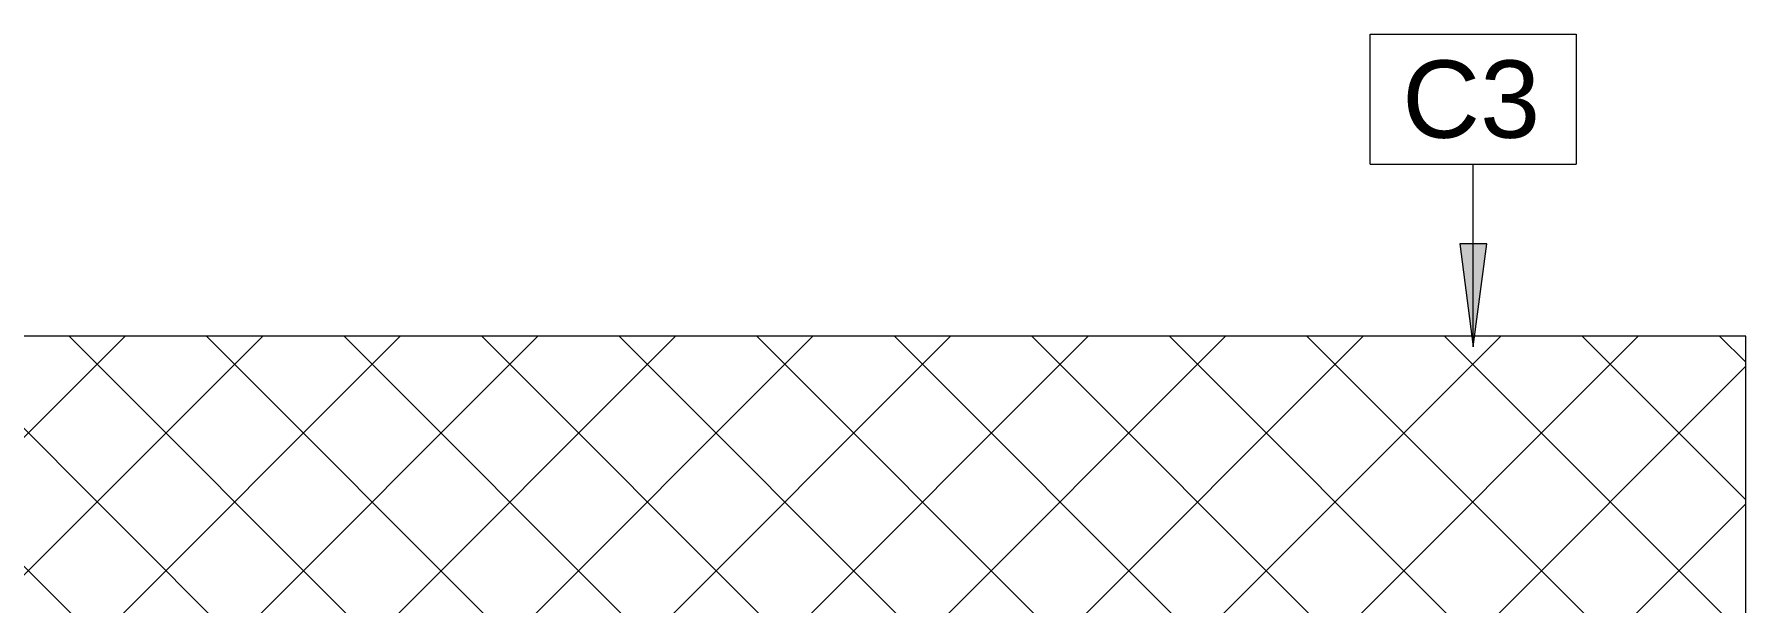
# Model space of a CAD drawing. Header units: inches. Extents: x -1176 to 1474, y -2632 to 978.
# Drawn here: x -969.6 to -869.9, y 463.2 to 496.3 of the extents above; entities that cross this region are included whole.
import ezdxf

# ---------------------------------------------------------------- set-up
doc = ezdxf.new("R2010")
doc.units = ezdxf.units.IN
doc.header["$MEASUREMENT"] = 0
doc.layers.add('A-ANNO-KEYN', color=231, linetype='Continuous', lineweight=9)
doc.layers.add('Q-CASE', color=31, linetype='Continuous', lineweight=9)
doc.styles.add('Arial', font='arial.ttf', dxfattribs={"height": 4.5})

# ---------------------------------------------------------------- blocks, each defined once
blk = doc.blocks.new('Desk69 - Desk-7130947-3rd Floor Construction')
at = {"layer": 'Q-CASE'}
h = blk.add_hatch(dxfattribs=at)
h.set_pattern_fill('FP_20', color=256, style=0, pattern_type=2)
h.set_pattern_definition([(45, (3208.772, -27.723), (-4.006467, 4.006467), []), (135, (3208.772, -27.723), (-4.006467, -4.006467), [])])
h.paths.add_polyline_path([(2205.179, 421.963), (2338.85, 421.963), (2338.85, 451.008), (2205.179, 451.008)], flags=0)
for p, q in [((2338.85, 451.008), (2205.179, 451.008)), ((2205.179, 451.008), (2205.179, 421.963)), ((2338.85, 421.963), (2338.85, 451.008))]:
    blk.add_line(p, q, dxfattribs=at)
blk = doc.blocks.new('Keynote Tag - Keynote Number - Boxed-135510-3rd Floor Construction')
at = {"layer": 'A-ANNO-KEYN'}
for p, q in [((-0.125, -0.0792), (-0.125, 0.0781)), ((-0.125, 0.0781), (0.125, 0.0781)), ((0.125, 0.0781), (0.125, -0.0792)), ((-0.125, -0.0792), (0.125, -0.0792))]:
    blk.add_line(p, q, dxfattribs=at)

msp = doc.modelspace()

# ---------------------------------------------------------------- hatches: boundary and pattern name
at = {"layer": 'A-ANNO-KEYN'}
msp.add_hatch(color=256, dxfattribs=at).paths.add_polyline_path([(-885.793, 478.092), (-885.003, 484.092), (-886.583, 484.092)], flags=0)

# ---------------------------------------------------------------- linework, layer by layer
for p, q in [((-885.793, 486.568), (-885.793, 488.739)), ((-885.793, 478.092), (-885.793, 486.568)), ((-885.003, 484.092), (-886.583, 484.092)), ((-886.583, 484.092), (-885.793, 478.092)), ((-885.793, 478.092), (-885.003, 484.092))]:
    msp.add_line(p, q, dxfattribs=at)

# ---------------------------------------------------------------- block references
at = {"layer": 'A-ANNO-KEYN', "xscale": 47.99999999999997, "yscale": 47.99999999999997, "zscale": 47.99999999999997}
msp.add_blockref('Keynote Tag - Keynote Number - Boxed-135510-3rd Floor Construction', (-885.793, 492.543), dxfattribs=at)
at = {"layer": 'Q-CASE'}
msp.add_blockref('Desk69 - Desk-7130947-3rd Floor Construction', (-3208.772, 27.723), dxfattribs=at)

# ---------------------------------------------------------------- texts
at = {"layer": 'A-ANNO-KEYN', "insert": (-889.936, 494.769), "char_height": 4.5, "width": 9.8475, "attachment_point": 1, "style": 'Arial'}
msp.add_mtext('C3', dxfattribs=at)

doc.saveas('drawing.dxf')
